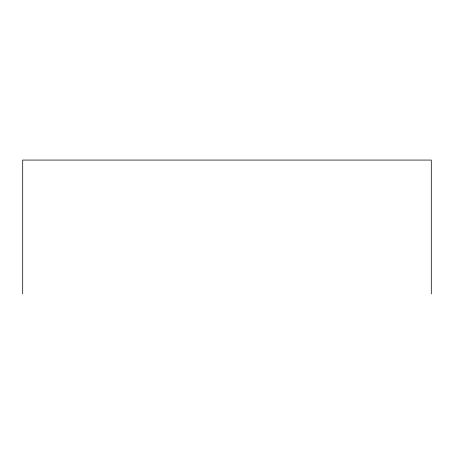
<?xml version="1.0" encoding="UTF-8"?>
<svg xmlns="http://www.w3.org/2000/svg" width="454" height="454" viewBox="0 0 454 454"><rect width="100%" height="100%" fill="white"/><g stroke="black" fill="none" stroke-linecap="round" stroke-linejoin="round"><path stroke-width="0.68" d="M431.3 293.931L431.3 160.069L22.7 160.069L22.7 293.931"/></g></svg>
